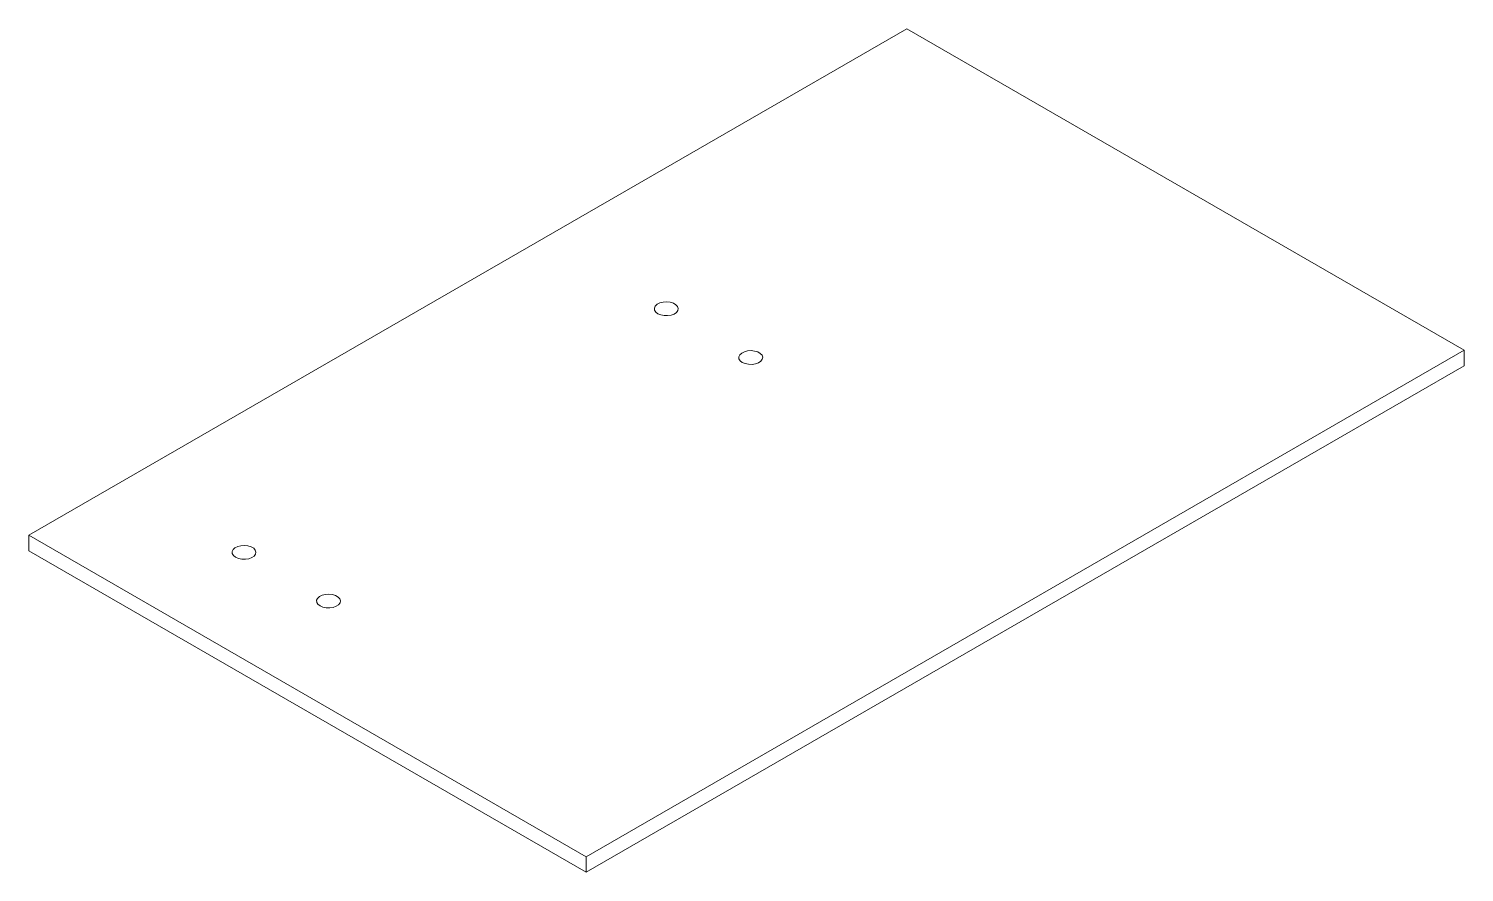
# Paper-space layout '_Isométrique' of a CAD drawing. Header units: inches. Extents: x -2.37 to 2.37, y -1.37 to 1.42.
import ezdxf

# ---------------------------------------------------------------- set-up
doc = ezdxf.new("R2010")
doc.units = ezdxf.units.IN
doc.header["$MEASUREMENT"] = 0

psp = doc.layouts.new('_Isométrique')

# ---------------------------------------------------------------- linework, layer by layer
at = {"color": 7, "linetype": 'Continuous', "lineweight": 15}
for p, q in [((0.5289, 1.4171), (-2.3663, -0.2543)), ((2.3663, 0.3564), (0.5289, 1.4171)), ((-0.5289, -1.315), (2.3663, 0.3564)), ((2.3663, 0.3564), (2.3663, 0.3053)), ((-0.5289, -1.366), (2.3663, 0.3053)), ((-2.3663, -0.2543), (-2.3663, -0.3053)), ((-2.3663, -0.2543), (-0.5289, -1.315)), ((-2.3663, -0.3053), (-0.5289, -1.366)), ((-0.5289, -1.315), (-0.5289, -1.366))]:
    psp.add_line(p, q, dxfattribs=at)
at = {"color": 7, "linetype": 'Continuous', "lineweight": 15, "flags": 128}
for points in [[(-0.2923, 0.4769), (-0.2829, 0.4729), (-0.2718, 0.4707), (-0.2601, 0.4704), (-0.2487, 0.4722), (-0.2388, 0.4758), (-0.2311, 0.4809), (-0.2264, 0.4871), (-0.2251, 0.4938), (-0.2273, 0.5005), (-0.2328, 0.5065), (-0.2411, 0.5113), (-0.2515, 0.5144), (-0.263, 0.5157), (-0.2747, 0.5149), (-0.2854, 0.5122), (-0.2943, 0.5078), (-0.3006, 0.5021), (-0.3036, 0.4955), (-0.3032, 0.4888), (-0.2993, 0.4824), (-0.2923, 0.4769)], [(-0.0139, 0.3162), (-0.0045, 0.3122), (0.0066, 0.3099), (0.0183, 0.3097), (0.0297, 0.3114), (0.0396, 0.315), (0.0473, 0.3202), (0.0519, 0.3264), (0.0533, 0.3331), (0.0511, 0.3398), (0.0456, 0.3458), (0.0373, 0.3506), (0.0269, 0.3537), (0.0154, 0.355), (0.0037, 0.3542), (-0.007, 0.3515), (-0.0159, 0.3471), (-0.0222, 0.3414), (-0.0252, 0.3348), (-0.0248, 0.3281), (-0.0209, 0.3217), (-0.0139, 0.3162)], [(-1.6843, -0.3266), (-1.6748, -0.3307), (-1.6637, -0.3329), (-1.652, -0.3331), (-1.6407, -0.3314), (-1.6307, -0.3278), (-1.6231, -0.3227), (-1.6184, -0.3164), (-1.6171, -0.3097), (-1.6193, -0.3031), (-1.6247, -0.2971), (-1.633, -0.2923), (-1.6434, -0.2891), (-1.6549, -0.2879), (-1.6666, -0.2886), (-1.6774, -0.2913), (-1.6863, -0.2957), (-1.6925, -0.3015), (-1.6955, -0.308), (-1.6951, -0.3148), (-1.6912, -0.3212), (-1.6843, -0.3266)], [(-1.4059, -0.4873), (-1.3964, -0.4914), (-1.3853, -0.4936), (-1.3736, -0.4939), (-1.3623, -0.4921), (-1.3523, -0.4885), (-1.3447, -0.4834), (-1.34, -0.4772), (-1.3387, -0.4704), (-1.3409, -0.4638), (-1.3463, -0.4578), (-1.3546, -0.453), (-1.365, -0.4498), (-1.3766, -0.4486), (-1.3882, -0.4493), (-1.399, -0.452), (-1.4079, -0.4564), (-1.4141, -0.4622), (-1.4171, -0.4687), (-1.4167, -0.4755), (-1.4128, -0.4819), (-1.4059, -0.4873)]]:
    psp.add_lwpolyline(points, dxfattribs=at)

doc.saveas('drawing.dxf')
